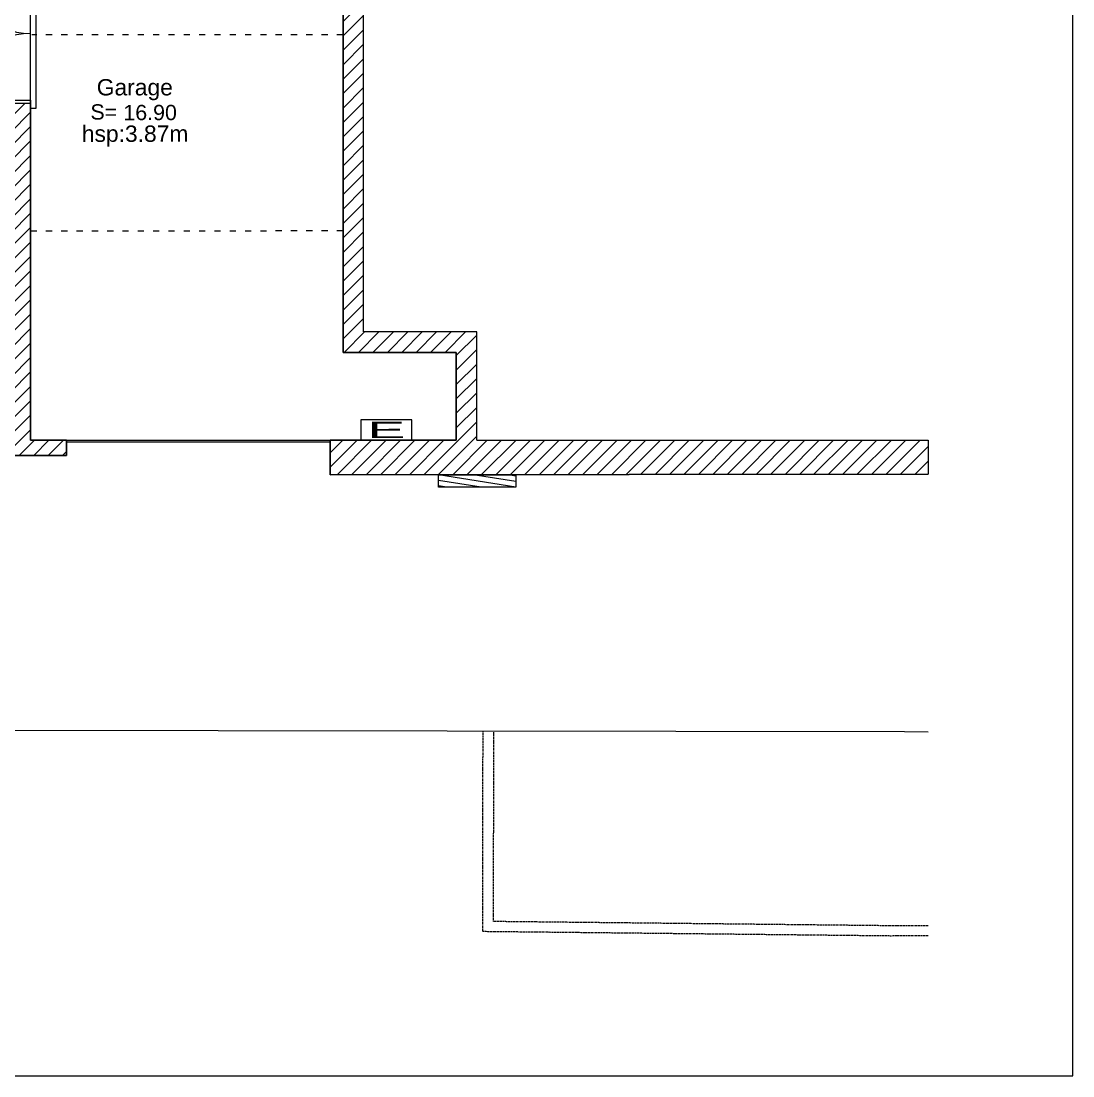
# Model space of a CAD drawing. Header units: millimetres. Extents: x -14819 to 43195, y -10328 to 20814.
# Drawn here: x 3241 to 4272, y 6 to 1039 of the extents above; entities that cross this region are included whole.
import ezdxf
from ezdxf.enums import TextEntityAlignment as Align

# ---------------------------------------------------------------- set-up
doc = ezdxf.new("R2010")
doc.units = ezdxf.units.MM
doc.linetypes.add('ACAD_ISO03W100', pattern=[30, 12, -18])
doc.linetypes.add('Feeder', pattern=[3, 1, -0.5, 1, -0.5])
doc.layers.add('10 - Hachures', color=7, linetype='Continuous', lineweight=18, true_color=0x646464)
for name, color, linetype, lineweight in [('_cadre100', 7, 'Continuous', 15), ('BO_bordure', 7, 'Continuous', 13), ('Etiq_Affectation', 7, 'Continuous', 0), ('Etiq_Num_appart', 7, 'Continuous', 0), ('Etiq_Surface', 7, 'Continuous', 0), ('Etiq_Typologie', 7, 'Continuous', 0), ('Etiquette', 7, 'Continuous', 13), ('ME_electricite', 1, 'Continuous', 13), ('Menuiserie', 250, 'Continuous', 9), ('Menuiserie_cps', 7, 'Continuous', 15), ('MSH_signalisation-horizontale', 7, 'Continuous', 9), ('Mur_coupe', 7, 'Continuous', 25), ('Mur_projeté', 8, 'ACAD_ISO03W100', 18), ('MV_voirie', 7, 'Continuous', 13)]:
    doc.layers.add(name, color=color, linetype=linetype, lineweight=lineweight)
for name, color, linetype, lineweight, plot in [('_mur_fantome', 2, 'Continuous', 0, False), ('Etiq_Adresse', 7, 'Continuous', 0, False), ('Etiq_Mesure_ou_non', 7, 'Continuous', 0, False), ('Menuiserie_seuil', 8, 'Continuous', 9, False)]:
    doc.layers.add(name, color=color, linetype=linetype, lineweight=lineweight, plot=plot)
doc.styles.get("Standard").update_dxf_attribs({"font": 'arial.ttf'})
doc.styles.add('Stylbloc-bdu', font='sanss___.ttf')

# ---------------------------------------------------------------- blocks, each defined once
blk = doc.blocks.new('Hv8')
for p, q in [((-0.5, 0.398), (-0.398, 0.5)), ((-0.5, -0.051), (0.051, 0.5)), ((-0.5, -0.5), (0.5, 0.5)), ((-0.051, -0.5), (0.5, 0.051)), ((0.398, -0.5), (0.5, -0.398))]:
    blk.add_line(p, q)
blk.add_lwpolyline([(-0.5, -0.5), (0.5, -0.5), (0.5, 0.5), (-0.5, 0.5)], close=True)
blk = doc.blocks.new('He4')
blk.add_lwpolyline([(-0.5, -0.5), (0.5, -0.5), (0.5, 0.5), (-0.5, 0.5)], close=True)
at = {"style": 'Stylbloc-bdu'}
blk.add_text('E', height=0.8, dxfattribs=at).set_placement((0, 0), align=Align.MIDDLE_CENTER)
blk = doc.blocks.new('Porte_Double_137')
at = {"layer": 'Menuiserie_cps', "color": 1, "lineweight": 9}
for points in [[(0, 0), (0, 0.685), (0.03, 0.685), (0.03, 0)], [(1.37, 0), (1.37, 0.685), (1.34, 0.685), (1.34, 0)]]:
    blk.add_lwpolyline(points, close=True, dxfattribs=at)
at = {"layer": 'Menuiserie_cps', "lineweight": 9}
for centre, start, end in [((0, 0), 0, 90), ((1.37, 0), 90, 180)]:
    blk.add_arc(centre, 0.685, start, end, dxfattribs=at)
at = {"layer": 'Menuiserie_seuil'}
blk.add_lwpolyline([(-0.05, 0), (1.42, 0), (1.42, -0.05), (-0.05, -0.05)], close=True, dxfattribs=at)
blk = doc.blocks.new('Etiquette_Copro')
at = {"layer": 'Etiq_Adresse'}
blk.add_attdef('ADRESSE', text='', height=0.16, rotation=0.0292, dxfattribs=at).set_placement((0.047, -0.725), align=Align.CENTER)
at = {"layer": 'Etiq_Affectation'}
blk.add_attdef('AFFECTATION', text='', height=0.16, rotation=0.0292, dxfattribs=at).set_placement((0.044, -0.07), align=Align.CENTER)
at = {"layer": 'Etiq_Mesure_ou_non'}
blk.add_attdef('MESURE', text='', height=0.16, rotation=0.0292, dxfattribs=at).set_placement((0.043, 0.616), align=Align.CENTER)
at = {"layer": 'Etiq_Num_appart'}
blk.add_attdef('NUMERO_APPARTEMENT', text='', height=0.16, rotation=0.0292, dxfattribs=at).set_placement((0.047, -0.525), align=Align.CENTER)
at = {"layer": 'Etiq_Surface'}
blk.add_text('S=', height=0.15, rotation=0.0292, dxfattribs=at).set_placement((-0.391, -0.307))
blk.add_attdef('SURFACE', text='', height=0.15, rotation=0.0292, dxfattribs=at).set_placement((-0.068, -0.358), align=Align.BOTTOM_LEFT)
at = {"layer": 'Etiq_Typologie'}
blk.add_attdef('TYPOLOGIE', text='', height=0.16, rotation=0.0292, dxfattribs=at).set_placement((0.047, -0.925), align=Align.CENTER)

msp = doc.modelspace()

# ---------------------------------------------------------------- hatches: boundary and pattern name
at = {"layer": '10 - Hachures'}
h = msp.add_hatch(dxfattribs=at)
h.set_pattern_fill('_USER', color=256, scale=10, angle=45, pattern_type=0)
h.set_pattern_definition([(45, (-30368.971, -7925.721), (-7.0710678, 7.0710678), [])])
h.paths.add_polyline_path([(1483.09, 2173.52), (1678.44, 2173.52), (1678.44, 2001.52), (1705.44, 2001.52), (1705.44, 2173.52), (2681.44, 2173.52), (2681.44, 1547.52), (2705.44, 1547.52), (2705.44, 1622.52), (2735.46, 1622.52), (2735.46, 1642.52), (2705.44, 1642.52), (2705.44, 2173.52), (2903.46, 2173.52), (2903.46, 2162.52), (2953.46, 2162.52), (2953.46, 2173.52), (2967.44, 2173.52), (2967.44, 1834.52), (2978.44, 1834.52), (2978.44, 2173.52), (3230.44, 2173.52), (3230.44, 1642.52), (2978.44, 1642.52), (2978.44, 1751.52), (2967.44, 1751.52), (2967.44, 1642.52), (2868.46, 1642.52), (2868.46, 1622.52), (3230.44, 1622.52), (3230.44, 1095.63), (3250.44, 1095.58), (3250.44, 1149.58), (3556.46, 1149.58), (3556.46, 714.58), (3667.46, 714.58), (3667.46, 628.48), (3543.96, 628.48), (3543.96, 594.66), (4129.83, 595.21), (4129.83, 628.48), (3687.46, 628.48), (3687.46, 734.58), (3576.46, 734.58), (3576.46, 1169.58), (3250.44, 1169.6), (3250.44, 2173.52), (3250.44, 2207.52), (580.31, 2207.52), (574.3, 2343.59), (570.47, 2458.98), (536.46, 2458.98), (540.32, 2342.28), (556.52, 1975.52), (590.48, 1977.02), (581.81, 2173.52), (739.44, 2173.52), (739.44, 2061.52), (949.44, 2061.52), (949.44, 2009.52), (1157.44, 2009.52), (1157.44, 2019.52), (952.44, 2019.52), (952.44, 2064.52), (747.44, 2064.52), (747.44, 2173.52), (949.44, 2173.52), (949.44, 2143.52), (952.44, 2143.52), (952.44, 2173.52), (1446.09, 2173.52), (1446.09, 2019.52), (1230.44, 2019.52), (1230.44, 2009.52), (1289.44, 2009.52), (1289.44, 1920.52), (1296.44, 1920.52), (1296.44, 2009.52), (1446.09, 2009.52), (1446.09, 2000.52), (1483.09, 2000.52)])
h = msp.add_hatch(dxfattribs=at)
h.set_pattern_fill('_USER', color=256, scale=10, angle=45, pattern_type=0)
h.set_pattern_definition([(45, (-30373.971, -7925.721), (-7.0710678, 7.0710678), [])])
h.paths.add_polyline_path([(3250.44, 958.52), (3230.66, 958.56), (3230.44, 726.52), (3221.65, 726.52), (3221.65, 719.52), (3230.64, 719.51), (3230.44, 613.58), (3285.63, 613.46), (3285.63, 628.48), (3250.44, 628.48)])

# ---------------------------------------------------------------- linework, layer by layer
at = {"layer": '_cadre100', "flags": 128}
msp.add_lwpolyline([(71.5, 5.76), (4271.5, 5.76), (4271.5, 2975.76), (71.5, 2975.76)], close=True, dxfattribs=at)
at = {"layer": '_mur_fantome', "flags": 128}
for points in [[(3576.46, 734.58), (3576.46, 1169.58)], [(3687.46, 734.58), (3576.46, 734.58)], [(3687.46, 628.48), (3687.46, 734.58)]]:
    msp.add_lwpolyline(points, dxfattribs=at)
at = {"layer": '_mur_fantome', "color": 2, "flags": 128}
for points in [[(3687.46, 628.48), (4129.83, 628.48)], [(4129.83, 628.48), (4129.83, 595.21)]]:
    msp.add_lwpolyline(points, dxfattribs=at)
at = {"layer": 'BO_bordure', "flags": 128}
msp.add_lwpolyline([(4129.83, 342.64), (4106.48, 342.7), (744.8, 347.75, -0.0402847), (613.58, 358.54, -0.1099776), (568.36, 376.69, -0.0569679), (493.58, 441.55, -0.0662323), (444.74, 511.41, -0.0707264), (427.37, 561.03, -0.0539936), (421.35, 629.49)], format="xyb", dxfattribs=at)
at = {"layer": 'Menuiserie', "flags": 128}
for points in [[(3285.63, 628.48), (3543.96, 628.48)], [(3543.96, 626.48), (3285.63, 626.48)]]:
    msp.add_lwpolyline(points, dxfattribs=at)
at = {"layer": 'MSH_signalisation-horizontale', "linetype": 'Feeder', "flags": 128}
for points in [[(4129.83, 142.93), (4092.63, 142.81), (3693.33, 147.11), (3693.63, 343.32)], [(4129.83, 152.93), (4092.67, 152.82), (3703.91, 156.99), (3704.19, 343.31)]]:
    msp.add_lwpolyline(points, dxfattribs=at)
at = {"layer": 'Mur_coupe', "flags": 128}
for points in [[(3556.46, 714.58), (3556.46, 1149.58)], [(3230.44, 958.57), (3250.44, 958.52)], [(3667.46, 714.58), (3556.46, 714.58)], [(3667.46, 628.48), (3667.46, 714.58)], [(3285.63, 628.48), (3250.44, 628.48)], [(3667.46, 628.48), (3543.96, 628.48)], [(3285.63, 613.46), (3230.44, 613.58)], [(4129.83, 595.21), (3543.96, 594.66)]]:
    msp.add_lwpolyline(points, dxfattribs=at)
at = {"layer": 'Mur_coupe', "elevation": -195, "flags": 128}
for points in [[(3250.44, 958.52), (3250.44, 628.48)], [(3285.63, 628.48), (3285.63, 613.46)], [(3543.96, 628.48), (3543.96, 594.66)]]:
    msp.add_lwpolyline(points, dxfattribs=at)
at = {"layer": 'Mur_projeté', "ltscale": 0.5}
msp.add_line((3556.46, 1025.58), (3251.46, 1025.58), dxfattribs=at)
at = {"layer": 'Mur_projeté', "ltscale": 0.5, "flags": 128}
msp.add_lwpolyline([(3556.46, 833.5), (3250.44, 833.46)], dxfattribs=at)

# ---------------------------------------------------------------- block references
at = {"layer": 'Etiquette'}
ref = msp.add_blockref('Etiquette_Copro', (3348.12, 973.35), dxfattribs=dict(at, xscale=100, yscale=100, zscale=100))
ref.add_attrib('AFFECTATION', 'Garage', dxfattribs={"layer": 'Etiq_Affectation', "height": 16, "rotation": 0.02922}).set_placement((3352.48, 966.31), align=Align.CENTER)
ref.add_attrib('SURFACE', '16.90', dxfattribs={"layer": 'Etiq_Surface', "height": 15, "rotation": 0.02922}).set_placement((3341.28, 937.56), align=Align.BOTTOM_LEFT)
ref.add_attrib('NUMERO_APPARTEMENT', 'hsp:3.87m', dxfattribs={"layer": 'Etiq_Num_appart', "height": 16, "rotation": 0.02922}).set_placement((3352.77, 920.84), align=Align.CENTER)
at = {"layer": 'ME_electricite', "xscale": 49.99999999999997, "yscale": 20, "zscale": 49.99999999999997, "rotation": 0.05458034609421041}
msp.add_blockref('He4', (3598.95, 638.58, -195), dxfattribs=at)
at = {"layer": 'Menuiserie', "xscale": 100, "yscale": 100, "zscale": 100, "rotation": 90}
msp.add_blockref('Porte_Double_137', (3250.44, 958.53, -195), dxfattribs=at)
at = {"layer": 'MV_voirie', "xscale": 75.86114750005063, "yscale": -11.99999999999999, "zscale": 100, "rotation": 180.070532001948}
msp.add_blockref('Hv8', (3687.97, 588.6, -195), dxfattribs=at)

doc.saveas('drawing.dxf')
